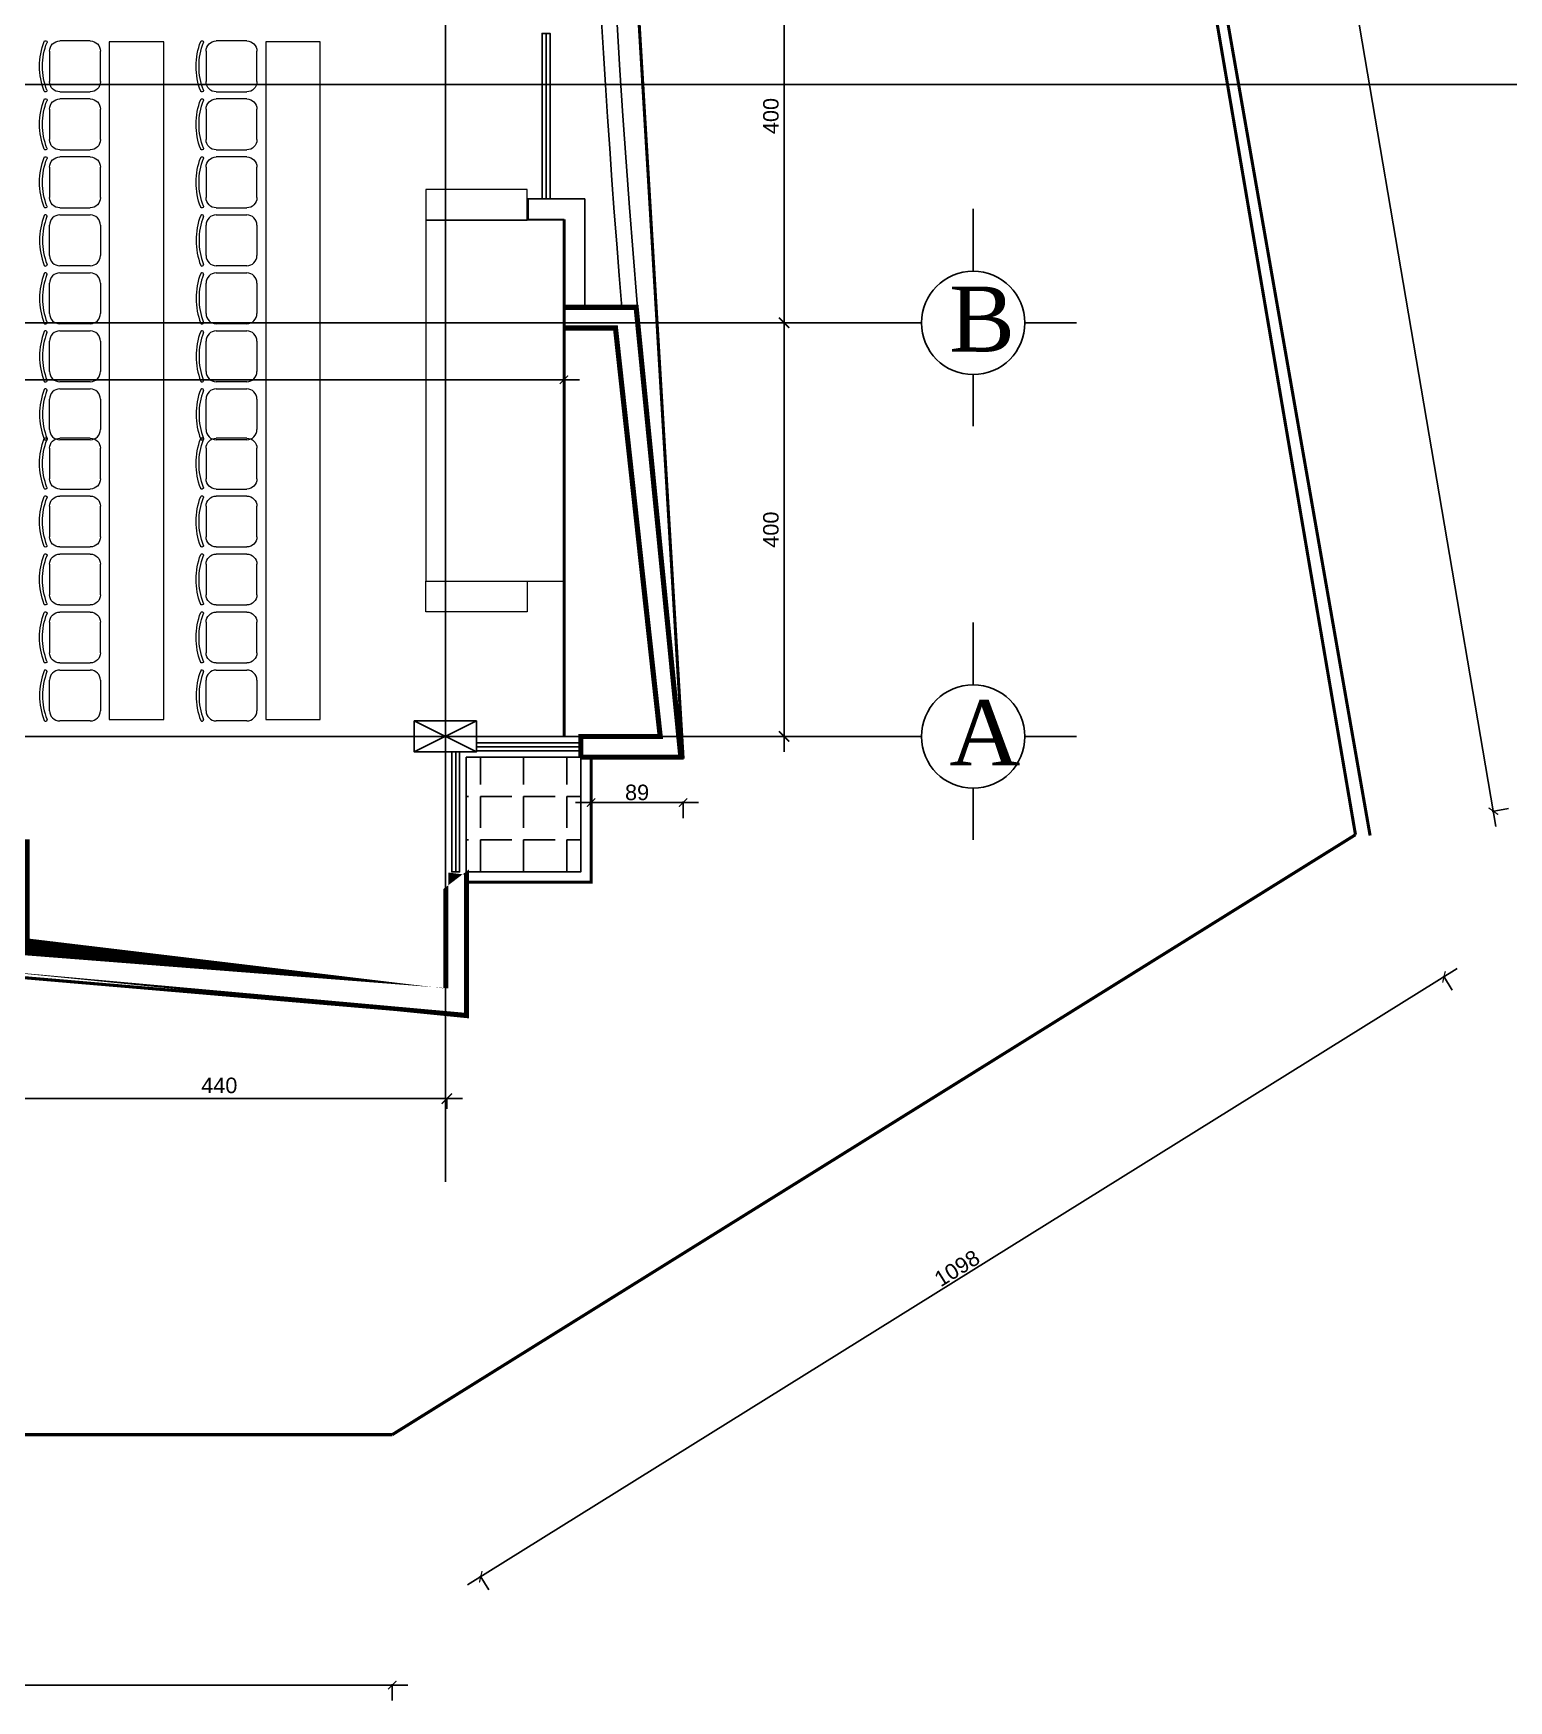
# Model space of a CAD drawing. Extents: x 250879 to 348495, y -51522 to -9360.
# Drawn here: x 299935 to 301362, y -44305 to -42692 of the extents above; entities that cross this region are included whole.
import ezdxf

# ---------------------------------------------------------------- set-up
doc = ezdxf.new("R2010")
doc.units = 0
doc.layers.get('0').update_dxf_attribs({"linetype": 'CONTINUOUS'})
doc.layers.get('DEFPOINTS').update_dxf_attribs({"color": 9, "linetype": 'CONTINUOUS'})
for name, color, linetype in [('AXIS', 1, 'CONTINUOUS'), ('COLUMN', 5, 'CONTINUOUS'), ('FURNITURE', 4, 'CONTINUOUS'), ('TEXT', 3, 'CONTINUOUS'), ('WALL', 7, 'CONTINUOUS'), ('WALL1', 2, 'CONTINUOUS')]:
    doc.layers.add(name, color=color, linetype=linetype)
doc.layers.add('FURNITURE___EQUIPMENT', color=114, linetype='CONTINUOUS', lineweight=15)
doc.styles.get("Standard").update_dxf_attribs({"font": 'sanss___.ttf', "height": 15})
doc.styles.add('style2', font='romantic.ttf', dxfattribs={"height": 50})
doc.dimstyles.get("Standard").update_dxf_attribs({"dimtxt": 15, "dimasz": 10, "dimexe": 10, "dimexo": 30, "dimgap": 5, "dimtad": 1, "dimdec": 0, "dimdsep": 46, "dimtxsty": 'Standard', "dimblk1": 'ARCHTICK', "dimblk2": 'ARCHTICK', "dimsah": 1, "dimcen": 2.5, "dimdle": 15, "dimclrd": 3, "dimclre": 3, "dimclrt": 3, "dimazin": 0, "dimtfac": 1, "dimtdec": 0, "dimtmove": 2, "dimatfit": 2, "dimldrblk": 'ARCHTICK', "dimfxl": 1.045499999999997, "dimfxlon": 1, "dimtolj": 1, "dimtzin": 0, "dimarcsym": 0})
doc.dimstyles.new('STANDARD$0', dxfattribs={"dimscale": 0, "dimtxt": 12, "dimasz": 8, "dimexe": 15, "dimexo": 0.0625, "dimgap": 2, "dimtad": 1, "dimdec": 0, "dimzin": 0, "dimdsep": 46, "dimtxsty": 'Standard', "dimblk1": 'ARCHTICK', "dimblk2": 'ARCHTICK', "dimsah": 1, "dimcen": 0.09, "dimdle": 15, "dimclrd": 3, "dimclre": 3, "dimclrt": 3, "dimazin": 0, "dimtfac": 1, "dimtdec": 0, "dimtofl": 0, "dimtmove": 1, "dimatfit": 3, "dimldrblk": 'ARCHTICK', "dimfxl": 1.045499999999997, "dimfxlon": 1, "dimtolj": 1, "dimtzin": 0, "dimarcsym": 0})

# ---------------------------------------------------------------- blocks, each defined once
blk = doc.blocks.new('_ARCHTICK')
at = {"color": 0, "linetype": 'ByBlock', "const_width": 0.15}
blk.add_lwpolyline([(-0.5, -0.5), (0.5, 0.5)], dxfattribs=at)
blk = doc.blocks.new('*D1612')
at = {"layer": 'DEFPOINTS', "color": 0, "linetype": 'ByBlock', "ltscale": 3, "transparency": 16777216}
for p in [(300594.3266190384, -42972.1627527147), (300661.1417357256, -42972.1627527147), (300654.0242371186, -43372.32733898071)]:
    blk.add_point(p, dxfattribs=at)
at = {"layer": 'WALL1', "color": 3, "linetype": 'ByBlock', "lineweight": -2, "ltscale": 3, "transparency": 16777216}
for p, q in [((300660.0962357256, -42972.1627527147), (300671.1417357256, -42972.1627527147)), ((300661.1417357256, -43387.32733898071), (300661.1417357256, -42957.1627527147)), ((300661.1417357256, -43372.32733898071), (300671.1417357256, -43372.32733898071))]:
    blk.add_line(p, q, dxfattribs=at)
at = {"layer": 'WALL1', "color": 3, "linetype": 'ByBlock', "lineweight": -2, "ltscale": 3, "transparency": 16777216, "xscale": 10, "yscale": 10, "zscale": 10}
for p, rotation in [((300661.1417357256, -42972.1627527147), 90), ((300661.1417357256, -43372.32733898071), 270)]:
    blk.add_blockref('_ARCHTICK', p, dxfattribs=dict(at, rotation=rotation))
at = {"layer": 'WALL1', "color": 3, "linetype": 'ByBlock', "ltscale": 3, "transparency": 16777216, "insert": (300648.4153982771, -43172.24504584766), "char_height": 15, "attachment_point": 5, "rotation": 90}
blk.add_mtext('\\A1;400', dxfattribs=at)
blk = doc.blocks.new('*D1613')
at = {"layer": 'DEFPOINTS', "color": 0, "linetype": 'ByBlock', "ltscale": 3, "transparency": 16777216}
for p in [(300661.1417357256, -42571.99816644869), (300661.1417357256, -42571.99816644869), (300594.3266190384, -42972.1627527147)]:
    blk.add_point(p, dxfattribs=at)
at = {"layer": 'WALL1', "color": 3, "linetype": 'ByBlock', "lineweight": -2, "ltscale": 3, "transparency": 16777216}
for p, q in [((300661.1417357256, -42987.1627527147), (300661.1417357256, -42556.99816644869)), ((300661.1417357256, -42571.99816644869), (300651.1417357256, -42571.99816644869)), ((300660.0962357256, -42972.1627527147), (300671.1417357256, -42972.1627527147))]:
    blk.add_line(p, q, dxfattribs=at)
at = {"layer": 'WALL1', "color": 3, "linetype": 'ByBlock', "lineweight": -2, "ltscale": 3, "transparency": 16777216, "xscale": 10, "yscale": 10, "zscale": 10}
for p, rotation in [((300661.1417357256, -42571.99816644869), 90), ((300661.1417357256, -42972.1627527147), 270)]:
    blk.add_blockref('_ARCHTICK', p, dxfattribs=dict(at, rotation=rotation))
at = {"layer": 'WALL1', "color": 3, "linetype": 'ByBlock', "ltscale": 3, "transparency": 16777216, "insert": (300648.4153982771, -42772.08045958165), "char_height": 15, "attachment_point": 5, "rotation": 90}
blk.add_mtext('\\A1;400', dxfattribs=at)
blk = doc.blocks.new('*D1618')
at = {"layer": 'DEFPOINTS', "color": 0, "linetype": 'ByBlock', "ltscale": 3, "transparency": 16777216}
for p in [(299894.3800918247, -43714.94327470735), (299894.3800918247, -43722.7309852649), (300334.8569699772, -43714.94327470735)]:
    blk.add_point(p, dxfattribs=at)
at = {"layer": 'WALL1', "color": 3, "linetype": 'ByBlock', "lineweight": -2, "ltscale": 3, "transparency": 16777216}
for p, q in [((300349.8569699772, -43722.7309852649), (299879.3800918247, -43722.7309852649)), ((299894.3800918247, -43722.7309852649), (299894.3800918247, -43732.7309852649)), ((300334.8569699772, -43722.7309852649), (300334.8569699772, -43732.7309852649))]:
    blk.add_line(p, q, dxfattribs=at)
at = {"layer": 'WALL1', "color": 3, "linetype": 'ByBlock', "lineweight": -2, "ltscale": 3, "transparency": 16777216, "xscale": 10, "yscale": 10, "zscale": 10, "rotation": 180}
blk.add_blockref('_ARCHTICK', (299894.3800918247, -43722.7309852649), dxfattribs=at)
at = {"layer": 'WALL1', "color": 3, "linetype": 'ByBlock', "lineweight": -2, "ltscale": 3, "transparency": 16777216, "xscale": 10, "yscale": 10, "zscale": 10}
blk.add_blockref('_ARCHTICK', (300334.8569699772, -43722.7309852649), dxfattribs=at)
at = {"layer": 'WALL1', "color": 3, "linetype": 'ByBlock', "ltscale": 3, "transparency": 16777216, "insert": (300114.618530901, -43710.00464781633), "char_height": 15, "attachment_point": 5}
blk.add_mtext('\\A1;440', dxfattribs=at)
blk = doc.blocks.new('*D21')
at = {"layer": 'DEFPOINTS', "color": 0, "linetype": 'Continuous', "transparency": 16777216}
for p in [(159766.8492707725, -32812.93171002994), (159633.418212931, -32835.69352747883), (160167.4562949472, -35966.25488845536)]:
    blk.add_point(p, dxfattribs=at)
at = {"layer": 'WALL', "color": 3, "linetype": 'Continuous', "lineweight": -2, "transparency": 16777216}
for p, q in [((160303.4097436105, -35958.27946828715), (159764.3268799508, -32798.14531274924)), ((159765.8186588821, -32813.10752067021), (159781.6356680532, -32810.40931920823)), ((160299.8567408983, -35943.66888164673), (160315.6737500695, -35940.97068018475))]:
    blk.add_line(p, q, dxfattribs=at)
at = {"layer": 'WALL', "color": 3, "linetype": 'Continuous', "lineweight": -2, "transparency": 16777216, "xscale": 8, "yscale": 8, "zscale": 8}
for p, rotation in [((159766.8492707725, -32812.93171002994), 99.68081920431923), ((160300.8873527888, -35943.49307100645), 279.6808192043192)]:
    blk.add_blockref('_ARCHTICK', p, dxfattribs=dict(at, rotation=rotation))
at = {"layer": 'WALL', "color": 3, "linetype": 'Continuous', "transparency": 16777216, "insert": (160043.4662859826, -34376.5750855294), "char_height": 15, "attachment_point": 5, "rotation": 279.6808192043193}
blk.add_mtext('\\A1;3176', dxfattribs=at)
blk = doc.blocks.new('*D24')
at = {"layer": 'DEFPOINTS', "color": 0, "linetype": 'Continuous', "transparency": 16777216}
for p in [(157318.4182129309, -36546.69352747884), (159235.4182129309, -36546.69352747884), (159235.4182129309, -36789.02014064544)]:
    blk.add_point(p, dxfattribs=at)
at = {"layer": 'WALL', "color": 3, "linetype": 'Continuous', "lineweight": -2, "transparency": 16777216}
for p, q in [((157303.4182129309, -36789.02014064544), (159250.4182129309, -36789.02014064544)), ((157318.4182129309, -36787.97464064544), (157318.4182129309, -36804.02014064544)), ((159235.4182129309, -36787.97464064544), (159235.4182129309, -36804.02014064544))]:
    blk.add_line(p, q, dxfattribs=at)
at = {"layer": 'WALL', "color": 3, "linetype": 'Continuous', "lineweight": -2, "transparency": 16777216, "xscale": 8, "yscale": 8, "zscale": 8, "rotation": 180}
blk.add_blockref('_ARCHTICK', (157318.4182129309, -36789.02014064544), dxfattribs=at)
at = {"layer": 'WALL', "color": 3, "linetype": 'Continuous', "lineweight": -2, "transparency": 16777216, "xscale": 8, "yscale": 8, "zscale": 8}
blk.add_blockref('_ARCHTICK', (159235.4182129309, -36789.02014064544), dxfattribs=at)
at = {"layer": 'WALL', "color": 3, "linetype": 'Continuous', "transparency": 16777216, "insert": (158276.9182129309, -36779.29380319688), "char_height": 15, "attachment_point": 5}
blk.add_mtext('\\A1;1917', dxfattribs=at)
blk = doc.blocks.new('*D25')
at = {"layer": 'DEFPOINTS', "color": 0, "linetype": 'Continuous', "transparency": 16777216}
for p in [(160167.4562949472, -35966.25488845535), (160253.085292349, -36103.75346476938), (159235.4182129309, -36546.69352747884)]:
    blk.add_point(p, dxfattribs=at)
at = {"layer": 'WALL', "color": 3, "linetype": 'Continuous', "lineweight": -2, "transparency": 16777216}
for p, q in [((159308.3144496495, -36692.12159339702), (160265.8180530323, -36095.82397516524)), ((160252.5326069236, -36102.86599134977), (160261.0147819532, -36116.48622545267)), ((159320.4945249073, -36683.30463037326), (159328.9766999369, -36696.92486447615))]:
    blk.add_line(p, q, dxfattribs=at)
at = {"layer": 'WALL', "color": 3, "linetype": 'Continuous', "lineweight": -2, "transparency": 16777216, "xscale": 8, "yscale": 8, "zscale": 8}
for p, rotation in [((160253.085292349, -36103.75346476938), 31.91311431411811), ((159321.0472103328, -36684.19210379287), 211.9131143141181)]:
    blk.add_blockref('_ARCHTICK', p, dxfattribs=dict(at, rotation=rotation))
at = {"layer": 'WALL', "color": 3, "linetype": 'Continuous', "transparency": 16777216, "insert": (159781.9245918952, -36385.71657581064), "char_height": 15, "attachment_point": 5, "rotation": 31.91311431411812}
blk.add_mtext('\\A1;1098', dxfattribs=at)
blk = doc.blocks.new('*D1620')
at = {"layer": 'DEFPOINTS', "color": 0, "linetype": 'Continuous', "transparency": 16777216}
for p in [(300448.1422721448, -43007.21143375552), (298697.0539394548, -43027.21143375707), (298697.0539394548, -43027.21143375707)]:
    blk.add_point(p, dxfattribs=at)
at = {"layer": 'WALL', "color": 3, "linetype": 'Continuous', "lineweight": -2, "transparency": 16777216}
for p, q in [((298697.0539394548, -43027.21143375707), (298697.0539394548, -43012.21143375707)), ((300463.1422721448, -43027.21143375707), (298682.0539394548, -43027.21143375707)), ((300448.1422721448, -43026.16593375707), (300448.1422721448, -43042.21143375707))]:
    blk.add_line(p, q, dxfattribs=at)
at = {"layer": 'WALL', "color": 3, "linetype": 'Continuous', "lineweight": -2, "transparency": 16777216, "xscale": 8, "yscale": 8, "zscale": 8, "rotation": 180}
blk.add_blockref('_ARCHTICK', (298697.0539394548, -43027.21143375707), dxfattribs=at)
at = {"layer": 'WALL', "color": 3, "linetype": 'Continuous', "lineweight": -2, "transparency": 16777216, "xscale": 8, "yscale": 8, "zscale": 8}
blk.add_blockref('_ARCHTICK', (300448.1422721448, -43027.21143375707), dxfattribs=at)
at = {"layer": 'WALL', "color": 3, "linetype": 'Continuous', "transparency": 16777216, "insert": (299572.5981057998, -43017.4850963085), "char_height": 15, "attachment_point": 5}
blk.add_mtext('\\A1;1751', dxfattribs=at)
blk = doc.blocks.new('*D1719')
at = {"layer": 'DEFPOINTS', "color": 0, "linetype": 'Continuous', "transparency": 16777216}
for p in [(300474.389973627, -43392.32733898106), (300563.3266190385, -43392.32733898071), (300563.3266190385, -43436.24955128258)]:
    blk.add_point(p, dxfattribs=at)
at = {"layer": 'WALL', "color": 3, "linetype": 'Continuous', "lineweight": -2, "transparency": 16777216}
for p, q in [((300459.389973627, -43436.24955128258), (300578.3266190385, -43436.24955128258)), ((300474.389973627, -43435.20405128258), (300474.389973627, -43451.24955128258)), ((300563.3266190385, -43435.20405128258), (300563.3266190385, -43451.24955128258))]:
    blk.add_line(p, q, dxfattribs=at)
at = {"layer": 'WALL', "color": 3, "linetype": 'Continuous', "lineweight": -2, "transparency": 16777216, "xscale": 8, "yscale": 8, "zscale": 8, "rotation": 180}
blk.add_blockref('_ARCHTICK', (300474.389973627, -43436.24955128258), dxfattribs=at)
at = {"layer": 'WALL', "color": 3, "linetype": 'Continuous', "lineweight": -2, "transparency": 16777216, "xscale": 8, "yscale": 8, "zscale": 8}
blk.add_blockref('_ARCHTICK', (300563.3266190385, -43436.24955128258), dxfattribs=at)
at = {"layer": 'WALL', "color": 3, "linetype": 'Continuous', "transparency": 16777216, "insert": (300518.8582963328, -43426.52321383401), "char_height": 15, "attachment_point": 5}
blk.add_mtext('\\A1;89', dxfattribs=at)
blk = doc.blocks.new('COLUMN')
at = {"layer": 'AXIS'}
for p, q in [((236924.6994773077, -9644.256519553426), (236984.6994773077, -9674.256519553426)), ((236984.6994773077, -9644.256519553426), (236924.6994773077, -9674.256519553426))]:
    blk.add_line(p, q, dxfattribs=at)
at = {"layer": 'COLUMN'}
blk.add_lwpolyline([(236924.6994773077, -9644.256519553426), (236984.6994773077, -9644.256519553426), (236984.6994773077, -9674.256519553426), (236924.6994773077, -9674.256519553426)], close=True, dxfattribs=at)
blk = doc.blocks.new('TAB-5')
at = {"layer": 'FURNITURE', "lineweight": 0}
for p, q in [((-538.5593820248613, 1187.717737320665), (-238.5593820248614, 1187.717737320665)), ((-638.5593820248612, 787.7177373206648), (-638.5593820248612, 1087.717737320665)), ((-138.5593820248614, 1087.717737320665), (-138.5593820248614, 787.7177373206648)), ((-238.5593820248614, 687.7177373206648), (-538.5593820248613, 687.7177373206648))]:
    blk.add_line(p, q, dxfattribs=at)
for centre, radius, start, end in [((-620.8146965580526, 1229.186364258959), 20.08761812919474, 170.1282860094224, 222.6470650149485), ((-630.7529582679854, 1230.9158132179), 9.999999999999998, 111.1600114432705, 170.1282860094224), ((-538.5593820248613, 1087.717737320665), 100, 90, 180), ((-628.2345515308552, 1222.352200689303), 9.999999999999998, 222.6470650149485, 291.2242812019994), ((-388.5593820248613, 605.2085788946424), 680.9450584492434, 69.01053085055398, 111.1600114432705), ((-388.5593820248613, 605.2085788946424), 652.0501769492972, 68.89477812325246, 111.2242812019992), ((-238.5593820248614, 1087.717737320665), 100, 0, 90), ((-150.1671394524164, 1222.848907468171), 9.999999999999998, 248.8947781232525, 321.0795235193371), ((-148.2293088491424, 1231.633935489677), 9.999999999999998, 14.04189009814388, 69.01053085055398), ((-158.0154947548872, 1229.186364258959), 20.08761812919474, 321.0795235193371, 14.04189009814388), ((-538.5593820248613, 787.7177373206648), 100, 180, 270), ((-238.5593820248614, 787.7177373206648), 100, 270, 0)]:
    blk.add_arc(centre, radius, start, end, dxfattribs=at)
blk = doc.blocks.new('site77')
at = {"layer": 'WALL', "linetype": 'Continuous'}
for points, const_width in [([(159633.4182129309, -32835.69352747884), (157318.4182129309, -32835.69352747884), (157318.4182129309, -36546.69352747884), (159235.4182129309, -36546.69352747884)], 3), ([(159633.4182129309, -32835.69352747884), (160181.5948755989, -35967.07394935451)], 2.999999999999999), ([(159633.4182129309, -32835.69352747884), (160167.4562949472, -35966.25488845535)], 3), ([(159235.4182129309, -36546.69352747884), (160167.4562949472, -35966.25488845535)], 3)]:
    blk.add_lwpolyline(points, dxfattribs=dict(at, const_width=const_width))
for p1, p2, distance, picture, middle in [((160167.4562949472, -35966.25488845535), (159633.4182129309, -32835.69352747884), -135.3585886831965, '*D21', (160043.4662859826, -34376.5750855294)), ((159235.4182129309, -36546.69352747884), (160167.4562949472, -35966.25488845535), -161.98204741397785, '*D25', (159781.9245918952, -36385.71657581064))]:
    dim = blk.add_aligned_dim(p1=p1, p2=p2, distance=distance, dimstyle='STANDARD$0', override={"dimscale": 1}, dxfattribs=at)
    dim.commit()
    dim.dimension.update_dxf_attribs({"geometry": picture, "text_midpoint": middle})
dim = blk.add_linear_dim(base=(159235.4182129309, -36789.02014064544), p1=(157318.4182129309, -36546.69352747884), p2=(159235.4182129309, -36546.69352747884), dimstyle='STANDARD$0', override={"dimscale": 1}, dxfattribs=at)
dim.commit()
dim.dimension.update_dxf_attribs({"geometry": '*D24', "text_midpoint": (158276.9182129309, -36779.29380319688)})

msp = doc.modelspace()

# ---------------------------------------------------------------- hatches: boundary and pattern name
at = {"layer": 'AXIS'}
h = msp.add_hatch(dxfattribs=at)
h.set_pattern_fill('ANGLE', color=256, scale=6, style=0)
h.set_pattern_definition([(0, (61857.35446214728, -52231.4192722681), (0, -41.91), [30.48, -11.43]), (270, (61857.35446214728, -52231.4192722681), (-41.91, -2.566247367613279e-15), [30.48, -11.43])])
h.paths.add_polyline_path([(300464.389973627, -43503.39069356932), (300353.3266190384, -43503.39069356926), (300353.3266190384, -43392.32733898074), (300464.389973627, -43392.32733898103)])

# ---------------------------------------------------------------- linework, layer by layer
for p, q in [((300333.3266190385, -39780.65993761762), (300333.3266190385, -43803.29106769748)), ((300844.071412467, -42922.21979310648), (300844.071412467, -42861.79114342332)), ((300692.8964576874, -42972.16275271685), (298351.3091134916, -42972.16275271241)), ((298452.4841008073, -42972.16275271473), (300794.0714450032, -42972.16275271473)), ((300894.071412467, -42972.21979310648), (300944.071412467, -42972.21979310648)), ((300844.071412467, -43022.21979310648), (300844.071412467, -43072.21979310648)), ((300844.071412467, -43322.38437937246), (300844.071412467, -43261.9557296893)), ((298457.1976697106, -43372.32733898071), (300794.0714450032, -43372.32733898071)), ((300894.071412467, -43372.38437937246), (300944.071412467, -43372.38437937246)), ((300844.071412467, -43422.38437937246), (300844.071412467, -43472.38437937246))]:
    msp.add_line(p, q, dxfattribs=at)
for centre in [(300844.071412467, -42972.21979310648), (300844.071412467, -43372.38437937246)]:
    msp.add_circle(centre, 50, dxfattribs=at)
at = {"layer": 'FURNITURE', "ltscale": 3}
for points in [[(300434.6555594376, -42852.0804595817), (300426.9976786393, -42852.0804595817), (300426.9976786393, -42692.08045958178), (300434.6555594376, -42692.08045958178)], [(300347.1555594376, -43387.32733898071), (300339.4976786393, -43387.32733898071), (300339.4976786393, -43503.39069356923), (300347.1555594376, -43503.39069356923)], [(300363.3266190385, -43386.15627937996), (300363.3266190385, -43378.49839858163), (300464.3899736269, -43378.49839858185), (300464.3899736269, -43386.15627938018)]]:
    msp.add_lwpolyline(points, close=True, dxfattribs=at)
at = {"layer": 'FURNITURE'}
msp.add_lwpolyline([(300474.389973627, -43392.32733898071), (300474.389973627, -43513.39069356932), (300353.3266190384, -43513.39069356926)], dxfattribs=at)
msp.add_lwpolyline([(300353.3266190385, -43392.32733898074), (300464.389973627, -43392.32733898079), (300464.389973627, -43503.39069356932), (300353.3266190385, -43503.39069356926)], close=True, dxfattribs=at)
at = {"layer": 'FURNITURE', "ltscale": 3}
for points in [[(300353.3266190384, -43392.32733898065), (300353.3266190384, -43523.39069356923)], [(300353.3266190384, -43392.32733898074), (300484.3899736269, -43392.32733898109)]]:
    msp.add_lwpolyline(points, dxfattribs=at)
at = {"layer": 'FURNITURE___EQUIPMENT'}
for points in [[(300060.7844144654, -42700.1876138385), (300008.0602698343, -42700.1876138385), (300008.0602698344, -43356.05408986096), (300060.7844144654, -43356.05408986096)], [(300212.218097104, -42700.1876138385), (300159.4939524729, -42700.1876138385), (300159.4939524729, -43356.05408986096), (300212.2180971039, -43356.05408986096)], [(300314.4226849689, -42872.8950261116), (300412.3824544043, -42872.8950261116), (300412.3824544043, -42843.21772453348), (300314.4226849689, -42843.21772453348)], [(300448.3266190385, -43222.09622266222), (300448.3266190385, -42872.8950261116), (300314.4226849689, -42872.8950261116), (300314.4226849689, -43222.09622266222)], [(300314.4226849689, -43222.09622266222), (300412.3824544043, -43222.09622266222), (300412.3824544043, -43251.77352424033), (300314.4226849689, -43251.77352424033)]]:
    msp.add_lwpolyline(points, close=True, dxfattribs=at)
at = {"layer": 'WALL', "color": 4, "linetype": 'Continuous'}
msp.add_xline((336888.4563271703, -42741.55403033179), (-1, 0), dxfattribs=at)
at = {"layer": 'WALL', "color": 4, "linetype": 'Continuous', "const_width": 3}
msp.add_lwpolyline([(300353.8278194645, -43642.32733897838), (299572.6902792467, -43575.47947551386), (298791.552739029, -43642.32733898077), (298791.5527390286, -43513.39069356926), (298670.9905848664, -43513.39069356932), (298670.9905848664, -43392.32733898071), (298582.0539394518, -43392.32733900652), (298665.236968464, -42179.49816646666), (298607.6228174134, -42179.49816644869), (298607.6228174134, -41756.99816644869), (298665.0821065084, -41755.95524424614), (298582.0539394518, -40551.83358015688), (298670.9905848664, -40551.83358015688), (298670.9905848665, -40438.53421623383), (300474.389973627, -40435.93481186018), (300474.3899736266, -40551.83358018242), (300563.3266190416, -40551.83358015688), (300478.3372092702, -41972.08045958171), (300563.3266190416, -43392.32733900652), (300474.389973627, -43392.32733897771), (300474.3899736269, -43513.39069356932), (300353.3266190384, -43513.39069356932), (300353.3266190384, -43642.28444745681)], dxfattribs=at)
at = {"layer": 'WALL', "linetype": 'Continuous', "ltscale": 3}
for points in [[(300468.3266190385, -42852.0804595817), (300448.3266190385, -42852.0804595817), (300413.3266190385, -42852.0804595817), (300413.3266190385, -42872.0804595817), (300448.3266190385, -42872.0804595817)], [(300468.3266190385, -42957.16275271143), (300468.3266190385, -42852.0804595817)], [(300448.3266190385, -42957.16275271151), (300448.3266190385, -42872.0804595817)]]:
    msp.add_lwpolyline(points, dxfattribs=at)
at = {"layer": 'WALL', "linetype": 'Continuous', "const_width": 3}
for points in [[(300448.3266190385, -42872.0804595817), (300448.326619039, -42977.16275271151)], [(300448.3266190385, -42872.0804595817), (300448.3266190385, -43372.32733898071)]]:
    msp.add_lwpolyline(points, dxfattribs=at)
at = {"layer": 'WALL', "linetype": 'Continuous', "ltscale": 3, "const_width": 5}
for points in [[(300464.3899736265, -43392.32733897779), (300561.2388758536, -43392.32733897705), (300517.9579252531, -42957.16275271121), (300448.3266190385, -42957.16275271151)], [(300448.326619039, -42977.16275271151), (300497.9579252533, -42977.1627527113), (300541.2388758535, -43372.32733897712), (300464.3899736265, -43372.32733897747), (300464.3899736265, -43392.32733897747)], [(300353.8278194644, -43503.39069356687), (300353.8278194645, -43642.32733897838), (299908.6487257912, -43599.04638838059), (299908.6487257907, -43498.39069356926), (299908.6487257909, -43498.39069356926), (299928.6487257909, -43498.3906935692), (299928.6487257911, -43579.04638838056), (300333.8278194644, -43622.32733897841), (300333.8278194641, -43503.39069356693), (300353.8278194641, -43503.3906935669)]]:
    msp.add_lwpolyline(points, dxfattribs=at)
at = {"layer": 'WALL1'}
for p, q in [((300430.8266190385, -42692.08045958178), (300430.8266190385, -42852.0804595817)), ((300343.3266190385, -43503.39069356923), (300343.3266190385, -43387.32733898071)), ((300464.3899736269, -43382.32733898103), (300363.3266190385, -43382.32733898078))]:
    msp.add_line(p, q, dxfattribs=at)
for radius, start, end in [(11909.27436566749, 173.1508606827124, 186.8491393172876), (11924.27436566749, 175.2613087705411, 184.7386912290434), (11924.27436566749, 186.8404823263086, 186.8491393172876)]:
    msp.add_arc((312387.6115749376, -41972.0804595817), radius, start, end, dxfattribs=at)

# ---------------------------------------------------------------- block references
at = {"layer": 'FURNITURE', "rotation": 90}
for p, xscale, yscale, zscale in [((300067.3230973741, -42762.307298511), -0.0984375003608875, 0.09843750041909516, 0.09843750000000001), ((300218.7567800126, -42762.307298511), -0.0984375003608875, 0.09843750041909516, 0.09843750000000001), ((300067.3230973741, -42818.4075982603), -0.0984375003608875, 0.09843750041909516, 0.09843750000000001), ((300218.7567800126, -42818.4075982603), -0.0984375003608875, 0.09843750041909516, 0.09843750000000001), ((300067.3230973741, -42874.5078977207), -0.0984375003608875, 0.09843750041909516, 0.09843750000000001), ((300218.7567800126, -42874.5078977207), -0.0984375003608875, 0.09843750041909516, 0.09843750000000001), ((300067.3230973741, -42854.11056884439), 0.0984375003608875, 0.0984375003608875, 0.0984375003608875), ((300218.7567800126, -42854.11056884439), 0.0984375003608875, 0.0984375003608875, 0.0984375003608875), ((300067.3230973741, -42910.21086830276), 0.0984375003608875, 0.0984375003608875, 0.0984375003608875), ((300218.7567800126, -42910.21086830276), 0.0984375003608875, 0.0984375003608875, 0.0984375003608875), ((300067.323097374, -42966.31116776247), 0.0984375003608875, 0.0984375003608875, 0.0984375003608875), ((300218.7567800126, -42966.31116776247), 0.0984375003608875, 0.0984375003608875, 0.0984375003608875), ((300067.323097374, -43022.41146722218), 0.0984375003608875, 0.0984375003608875, 0.0984375003608875), ((300218.7567800126, -43022.41146722218), 0.0984375003608875, 0.0984375003608875, 0.0984375003608875), ((300067.323097374, -43146.55876139519), -0.0984375003608875, 0.09843750041909516, 0.09843750000000001), ((300218.7567800126, -43146.55876139519), -0.0984375003608875, 0.09843750041909516, 0.09843750000000001), ((300067.323097374, -43202.6590608549), -0.0984375003608875, 0.09843750041909516, 0.09843750000000001), ((300218.7567800126, -43202.6590608549), -0.0984375003608875, 0.09843750041909516, 0.09843750000000001), ((300067.323097374, -43258.75936031438), -0.0984375003608875, 0.09843750041909516, 0.09843750000000001), ((300218.7567800126, -43258.75936031438), -0.0984375003608875, 0.09843750041909516, 0.09843750000000001), ((300067.323097374, -43314.85965977298), -0.0984375003608875, 0.09843750041909516, 0.09843750000000001), ((300218.7567800126, -43314.85965977298), -0.0984375003608875, 0.09843750041909516, 0.09843750000000001), ((300067.323097374, -43294.46233089644), 0.0984375003608875, 0.0984375003608875, 0.0984375003608875), ((300218.7567800126, -43294.46233089644), 0.0984375003608875, 0.0984375003608875, 0.0984375003608875)]:
    msp.add_blockref('TAB-5', p, dxfattribs=dict(at, xscale=xscale, yscale=yscale, zscale=zscale))
at = {"layer": 'WALL', "linetype": 'Continuous'}
for name, p in [('site77', (141046.5317091848, -7501.140052703857)), ('COLUMN', (63378.6271417308, -33713.07081942728))]:
    msp.add_blockref(name, p, dxfattribs=at)

# ---------------------------------------------------------------- texts
at = {"layer": 'TEXT', "char_height": 63, "width": 240.46074, "attachment_point": 1, "style": 'style2'}
for s, insert in [('B', (300820.9831866851, -42937.0480487176)), ('A', (300820.9831866851, -43337.21263498358))]:
    msp.add_mtext(s, dxfattribs=dict(at, insert=insert))

# ---------------------------------------------------------------- dimensions: what is measured, and where the dimension line sits
at = {"layer": 'WALL', "linetype": 'Continuous'}
for base, p1, p2, picture, middle in [((298697.0539394548, -43027.21143375707), (300448.1422721448, -43007.21143375552), (298697.0539394548, -43027.21143375707), '*D1620', (299572.5981057998, -43017.4850963085)), ((300563.3266190385, -43436.24955128258), (300474.389973627, -43392.32733898106), (300563.3266190385, -43392.32733898071), '*D1719', (300518.8582963328, -43426.52321383401))]:
    dim = msp.add_linear_dim(base=base, p1=p1, p2=p2, dimstyle='STANDARD$0', override={"dimscale": 1}, dxfattribs=at)
    dim.commit()
    dim.dimension.update_dxf_attribs({"geometry": picture, "text_midpoint": middle})
at = {"layer": 'WALL1', "linetype": 'ByBlock', "ltscale": 3}
dim = msp.add_linear_dim(base=(300661.1417357256, -42571.99816644869), p1=(300594.3266190384, -42972.1627527147), p2=(300661.1417357256, -42571.99816644869), angle=90, dimstyle='Standard', override={"dimtmove": 1}, dxfattribs=at)
dim.commit()
dim.dimension.update_dxf_attribs({"geometry": '*D1613', "text_midpoint": (300648.4153982771, -42772.08045958165)})
for base, p1, p2, angle, picture, middle in [((300661.1417357256, -42972.1627527147), (300654.0242371186, -43372.32733898071), (300594.3266190384, -42972.1627527147), 90, '*D1612', (300648.4153982771, -43172.24504584766)), ((299894.3800918247, -43722.7309852649), (300334.8569699772, -43714.94327470735), (299894.3800918247, -43714.94327470735), 180, '*D1618', (300114.618530901, -43710.00464781633))]:
    dim = msp.add_linear_dim(base=base, p1=p1, p2=p2, angle=angle, dimstyle='Standard', dxfattribs=at)
    dim.commit()
    dim.dimension.update_dxf_attribs({"geometry": picture, "text_midpoint": middle})

doc.saveas('drawing.dxf')
